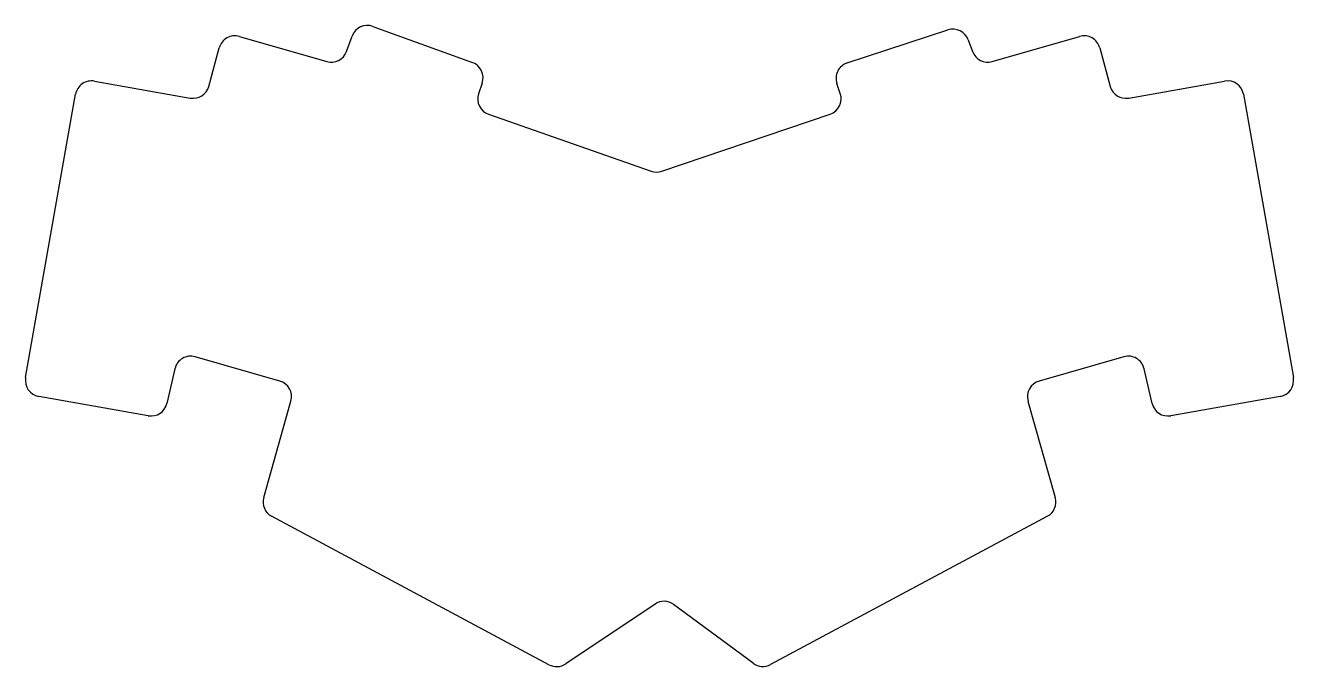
# Model space of a CAD drawing. Header units: millimetres. Extents: x 45 to 280, y -189 to -70.
import ezdxf

# ---------------------------------------------------------------- set-up
doc = ezdxf.new("R2010")
doc.units = ezdxf.units.MM

msp = doc.modelspace()

# ---------------------------------------------------------------- linework, layer by layer
for p, q in [((84.63, -72.23), (100.8, -76.87)), ((104.44, -75.01), (105.48, -72.16)), ((109.33, -70.37), (127.74, -77.07)), ((197.05, -77.13), (215.68, -71.04)), ((223.86, -76.87), (240.03, -72.23)), ((78.98, -81.47), (80.91, -74.33)), ((219.43, -72.86), (220.22, -75.01)), ((243.75, -74.33), (245.69, -81.47)), ((57.81, -80.51), (75.56, -83.64)), ((129.55, -80.85), (128.88, -82.84)), ((195.77, -82.81), (195.14, -80.94)), ((249.1, -83.64), (266.85, -80.51)), ((45.1, -135.33), (54.34, -82.94)), ((270.32, -82.94), (279.56, -135.33)), ((130.73, -86.63), (160.78, -97.16)), ((162.74, -97.17), (193.89, -86.61)), ((72.71, -133.68), (71.22, -140.1)), ((92.12, -135.97), (76.46, -131.48)), ((248.2, -131.48), (232.54, -135.97)), ((253.44, -140.1), (251.95, -133.68)), ((67.78, -142.38), (47.53, -138.81)), ((89.13, -157.51), (94.18, -139.67)), ((230.48, -139.67), (235.53, -157.51)), ((277.13, -138.81), (256.88, -142.38)), ((141.89, -188.43), (90.6, -160.97)), ((234.06, -160.97), (182.85, -188.38)), ((161.5, -177.2), (144.98, -188.27)), ((179.65, -188.15), (164.95, -177.28))]:
    msp.add_line(p, q)
for centre, start, end in [((108.3, -73.19), 70, 159.9551), ((83.8, -75.12), 74, 164.848), ((216.61, -73.89), 20.0497, 108.1148), ((240.86, -75.12), 15.152, 106), ((101.63, -73.99), 254, 339.9551), ((223.04, -73.99), 200.0497, 286), ((126.71, -79.89), 341.2889, 70), ((197.98, -79.98), 108.1148, 198.7111), ((57.29, -83.46), 80, 170), ((76.08, -80.68), 260, 344.848), ((248.58, -80.68), 195.152, 280), ((267.37, -83.46), 10, 100), ((131.72, -83.8), 161.2889, 250.7012), ((192.93, -83.77), 288.7121, 18.7111), ((161.78, -94.33), 250.7012, 288.7121), ((75.63, -134.36), 74, 166.9526), ((249.03, -134.36), 13.0474, 106), ((48.06, -135.85), 170, 260), ((91.29, -138.85), 344.2079, 74), ((233.37, -138.85), 106, 195.7921), ((276.61, -135.85), 280, 10), ((68.3, -139.42), 260, 346.9526), ((256.36, -139.42), 193.0474, 280), ((92.02, -158.33), 164.2079, 241.8406), ((232.64, -158.33), 298.1594, 15.7921), ((163.17, -179.69), 53.5117, 123.8411), ((143.31, -185.78), 241.8406, 303.8411), ((181.44, -185.74), 233.5117, 298.1594)]:
    msp.add_arc(centre, 3, start, end)

doc.saveas('drawing.dxf')
